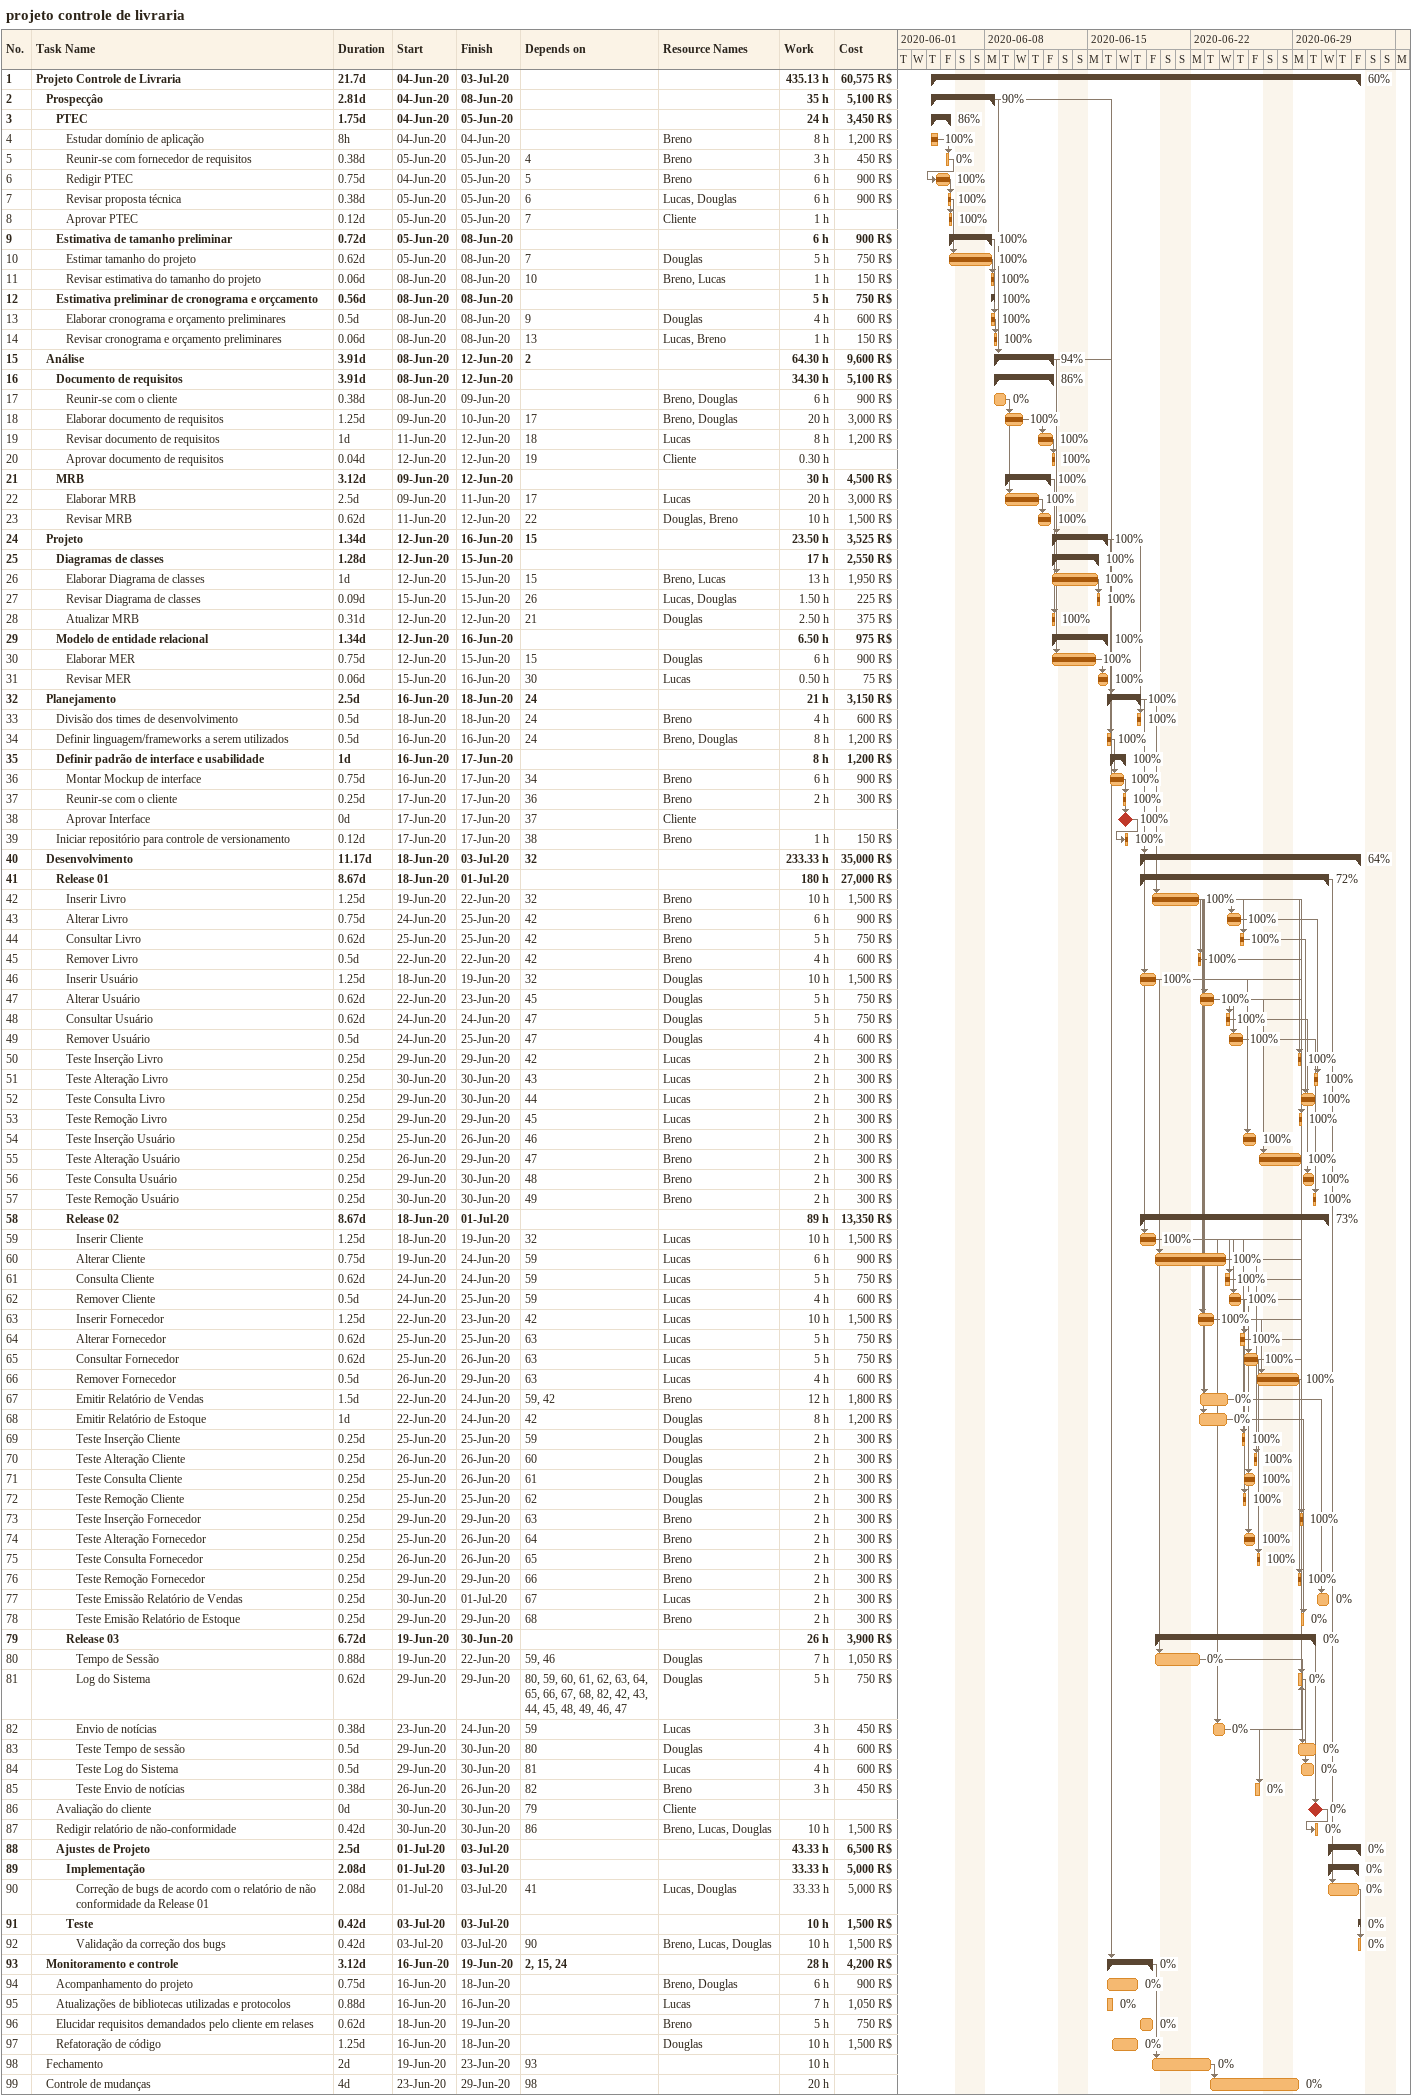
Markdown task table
projeto controle de livraria

| ID | Level | Task | Duration | Start | Finish | Predecessors | Resources | % complete | Work (h) | Cost (R$) |
|---|---|---|---|---|---|---|---|---|---|---|
| 1 | 1 | **Projeto Controle de Livraria** | 21.7d | 2020-06-04 | 2020-07-03 |  |  | 60 | 435.13 | 60575 |
| 2 | 2 | **Prospecçâo** | 2.81d | 2020-06-04 | 2020-06-08 |  |  | 90 | 35 | 5100 |
| 3 | 3 | **PTEC** | 1.75d | 2020-06-04 | 2020-06-05 |  |  | 86 | 24 | 3450 |
| 4 | 4 | Estudar domínio de aplicação | 8h | 2020-06-04 | 2020-06-04 |  | Breno | 100 | 8 | 1200 |
| 5 | 4 | Reunir-se com fornecedor de requisitos | 0.38d | 2020-06-05 | 2020-06-05 | 4 | Breno | 0 | 3 | 450 |
| 6 | 4 | Redigir PTEC | 0.75d | 2020-06-04 | 2020-06-05 | 5 | Breno | 100 | 6 | 900 |
| 7 | 4 | Revisar proposta técnica | 0.38d | 2020-06-05 | 2020-06-05 | 6 | Lucas, Douglas | 100 | 6 | 900 |
| 8 | 4 | Aprovar PTEC | 0.12d | 2020-06-05 | 2020-06-05 | 7 | Cliente | 100 | 1 |  |
| 9 | 3 | **Estimativa de tamanho preliminar** | 0.72d | 2020-06-05 | 2020-06-08 |  |  | 100 | 6 | 900 |
| 10 | 4 | Estimar tamanho do projeto | 0.62d | 2020-06-05 | 2020-06-08 | 7 | Douglas | 100 | 5 | 750 |
| 11 | 4 | Revisar estimativa do tamanho do projeto | 0.06d | 2020-06-08 | 2020-06-08 | 10 | Breno, Lucas | 100 | 1 | 150 |
| 12 | 3 | **Estimativa preliminar de cronograma e orçcamento** | 0.56d | 2020-06-08 | 2020-06-08 |  |  | 100 | 5 | 750 |
| 13 | 4 | Elaborar cronograma e orçamento preliminares | 0.5d | 2020-06-08 | 2020-06-08 | 9 | Douglas | 100 | 4 | 600 |
| 14 | 4 | Revisar cronograma e orçamento preliminares | 0.06d | 2020-06-08 | 2020-06-08 | 13 | Lucas, Breno | 100 | 1 | 150 |
| 15 | 2 | **Análise** | 3.91d | 2020-06-08 | 2020-06-12 | 2 |  | 94 | 64.30 | 9600 |
| 16 | 3 | **Documento de requisitos** | 3.91d | 2020-06-08 | 2020-06-12 |  |  | 86 | 34.30 | 5100 |
| 17 | 4 | Reunir-se com o cliente | 0.38d | 2020-06-08 | 2020-06-09 |  | Breno, Douglas | 0 | 6 | 900 |
| 18 | 4 | Elaborar documento de requisitos | 1.25d | 2020-06-09 | 2020-06-10 | 17 | Breno, Douglas | 100 | 20 | 3000 |
| 19 | 4 | Revisar documento de requisitos | 1d | 2020-06-11 | 2020-06-12 | 18 | Lucas | 100 | 8 | 1200 |
| 20 | 4 | Aprovar documento de requisitos | 0.04d | 2020-06-12 | 2020-06-12 | 19 | Cliente | 100 | 0.30 |  |
| 21 | 3 | **MRB** | 3.12d | 2020-06-09 | 2020-06-12 |  |  | 100 | 30 | 4500 |
| 22 | 4 | Elaborar MRB | 2.5d | 2020-06-09 | 2020-06-11 | 17 | Lucas | 100 | 20 | 3000 |
| 23 | 4 | Revisar MRB | 0.62d | 2020-06-11 | 2020-06-12 | 22 | Douglas, Breno | 100 | 10 | 1500 |
| 24 | 2 | **Projeto** | 1.34d | 2020-06-12 | 2020-06-16 | 15 |  | 100 | 23.50 | 3525 |
| 25 | 3 | **Diagramas de classes** | 1.28d | 2020-06-12 | 2020-06-15 |  |  | 100 | 17 | 2550 |
| 26 | 4 | Elaborar Diagrama de classes | 1d | 2020-06-12 | 2020-06-15 | 15 | Breno, Lucas | 100 | 13 | 1950 |
| 27 | 4 | Revisar Diagrama de classes | 0.09d | 2020-06-15 | 2020-06-15 | 26 | Lucas, Douglas | 100 | 1.50 | 225 |
| 28 | 4 | Atualizar MRB | 0.31d | 2020-06-12 | 2020-06-12 | 21 | Douglas | 100 | 2.50 | 375 |
| 29 | 3 | **Modelo de entidade relacional** | 1.34d | 2020-06-12 | 2020-06-16 |  |  | 100 | 6.50 | 975 |
| 30 | 4 | Elaborar MER | 0.75d | 2020-06-12 | 2020-06-15 | 15 | Douglas | 100 | 6 | 900 |
| 31 | 4 | Revisar MER | 0.06d | 2020-06-15 | 2020-06-16 | 30 | Lucas | 100 | 0.50 | 75 |
| 32 | 2 | **Planejamento** | 2.5d | 2020-06-16 | 2020-06-18 | 24 |  | 100 | 21 | 3150 |
| 33 | 3 | Divisão dos times de desenvolvimento | 0.5d | 2020-06-18 | 2020-06-18 | 24 | Breno | 100 | 4 | 600 |
| 34 | 3 | Definir linguagem/frameworks a serem utilizados | 0.5d | 2020-06-16 | 2020-06-16 | 24 | Breno, Douglas | 100 | 8 | 1200 |
| 35 | 3 | **Definir padrão de interface e usabilidade** | 1d | 2020-06-16 | 2020-06-17 |  |  | 100 | 8 | 1200 |
| 36 | 4 | Montar Mockup de interface | 0.75d | 2020-06-16 | 2020-06-17 | 34 | Breno | 100 | 6 | 900 |
| 37 | 4 | Reunir-se com o cliente | 0.25d | 2020-06-17 | 2020-06-17 | 36 | Breno | 100 | 2 | 300 |
| 38 | 4 | Aprovar Interface | 0d | 2020-06-17 | 2020-06-17 | 37 | Cliente | 100 |  |  |
| 39 | 3 | Iniciar repositório para controle de versionamento | 0.12d | 2020-06-17 | 2020-06-17 | 38 | Breno | 100 | 1 | 150 |
| 40 | 2 | **Desenvolvimento** | 11.17d | 2020-06-18 | 2020-07-03 | 32 |  | 64 | 233.33 | 35000 |
| 41 | 3 | **Release 01** | 8.67d | 2020-06-18 | 2020-07-01 |  |  | 72 | 180 | 27000 |
| 42 | 4 | Inserir Livro | 1.25d | 2020-06-19 | 2020-06-22 | 32 | Breno | 100 | 10 | 1500 |
| 43 | 4 | Alterar Livro | 0.75d | 2020-06-24 | 2020-06-25 | 42 | Breno | 100 | 6 | 900 |
| 44 | 4 | Consultar Livro | 0.62d | 2020-06-25 | 2020-06-25 | 42 | Breno | 100 | 5 | 750 |
| 45 | 4 | Remover Livro | 0.5d | 2020-06-22 | 2020-06-22 | 42 | Breno | 100 | 4 | 600 |
| 46 | 4 | Inserir Usuário | 1.25d | 2020-06-18 | 2020-06-19 | 32 | Douglas | 100 | 10 | 1500 |
| 47 | 4 | Alterar Usuário | 0.62d | 2020-06-22 | 2020-06-23 | 45 | Douglas | 100 | 5 | 750 |
| 48 | 4 | Consultar Usuário | 0.62d | 2020-06-24 | 2020-06-24 | 47 | Douglas | 100 | 5 | 750 |
| 49 | 4 | Remover Usuário | 0.5d | 2020-06-24 | 2020-06-25 | 47 | Douglas | 100 | 4 | 600 |
| 50 | 4 | Teste Inserção Livro | 0.25d | 2020-06-29 | 2020-06-29 | 42 | Lucas | 100 | 2 | 300 |
| 51 | 4 | Teste Alteração Livro | 0.25d | 2020-06-30 | 2020-06-30 | 43 | Lucas | 100 | 2 | 300 |
| 52 | 4 | Teste Consulta Livro | 0.25d | 2020-06-29 | 2020-06-30 | 44 | Lucas | 100 | 2 | 300 |
| 53 | 4 | Teste Remoção Livro | 0.25d | 2020-06-29 | 2020-06-29 | 45 | Lucas | 100 | 2 | 300 |
| 54 | 4 | Teste Inserção Usuário | 0.25d | 2020-06-25 | 2020-06-26 | 46 | Breno | 100 | 2 | 300 |
| 55 | 4 | Teste Alteração Usuário | 0.25d | 2020-06-26 | 2020-06-29 | 47 | Breno | 100 | 2 | 300 |
| 56 | 4 | Teste Consulta Usuário | 0.25d | 2020-06-29 | 2020-06-30 | 48 | Breno | 100 | 2 | 300 |
| 57 | 4 | Teste Remoção Usuário | 0.25d | 2020-06-30 | 2020-06-30 | 49 | Breno | 100 | 2 | 300 |
| 58 | 4 | **Release 02** | 8.67d | 2020-06-18 | 2020-07-01 |  |  | 73 | 89 | 13350 |
| 59 | 5 | Inserir Cliente | 1.25d | 2020-06-18 | 2020-06-19 | 32 | Lucas | 100 | 10 | 1500 |
| 60 | 5 | Alterar Cliente | 0.75d | 2020-06-19 | 2020-06-24 | 59 | Lucas | 100 | 6 | 900 |
| 61 | 5 | Consulta Cliente | 0.62d | 2020-06-24 | 2020-06-24 | 59 | Lucas | 100 | 5 | 750 |
| 62 | 5 | Remover Cliente | 0.5d | 2020-06-24 | 2020-06-25 | 59 | Lucas | 100 | 4 | 600 |
| 63 | 5 | Inserir Fornecedor | 1.25d | 2020-06-22 | 2020-06-23 | 42 | Lucas | 100 | 10 | 1500 |
| 64 | 5 | Alterar Fornecedor | 0.62d | 2020-06-25 | 2020-06-25 | 63 | Lucas | 100 | 5 | 750 |
| 65 | 5 | Consultar Fornecedor | 0.62d | 2020-06-25 | 2020-06-26 | 63 | Lucas | 100 | 5 | 750 |
| 66 | 5 | Remover Fornecedor | 0.5d | 2020-06-26 | 2020-06-29 | 63 | Lucas | 100 | 4 | 600 |
| 67 | 5 | Emitir Relatório de Vendas | 1.5d | 2020-06-22 | 2020-06-24 | 59, 42 | Breno | 0 | 12 | 1800 |
| 68 | 5 | Emitir Relatório de Estoque | 1d | 2020-06-22 | 2020-06-24 | 42 | Douglas | 0 | 8 | 1200 |
| 69 | 5 | Teste Inserção Cliente | 0.25d | 2020-06-25 | 2020-06-25 | 59 | Douglas | 100 | 2 | 300 |
| 70 | 5 | Teste Alteração Cliente | 0.25d | 2020-06-26 | 2020-06-26 | 60 | Douglas | 100 | 2 | 300 |
| 71 | 5 | Teste Consulta Cliente | 0.25d | 2020-06-25 | 2020-06-26 | 61 | Douglas | 100 | 2 | 300 |
| 72 | 5 | Teste Remoção Cliente | 0.25d | 2020-06-25 | 2020-06-25 | 62 | Douglas | 100 | 2 | 300 |
| 73 | 5 | Teste Inserção Fornecedor | 0.25d | 2020-06-29 | 2020-06-29 | 63 | Breno | 100 | 2 | 300 |
| 74 | 5 | Teste Alteração Fornecedor | 0.25d | 2020-06-25 | 2020-06-26 | 64 | Breno | 100 | 2 | 300 |
| 75 | 5 | Teste Consulta Fornecedor | 0.25d | 2020-06-26 | 2020-06-26 | 65 | Breno | 100 | 2 | 300 |
| 76 | 5 | Teste Remoção Fornecedor | 0.25d | 2020-06-29 | 2020-06-29 | 66 | Breno | 100 | 2 | 300 |
| 77 | 5 | Teste Emissão Relatório de Vendas | 0.25d | 2020-06-30 | 2020-07-01 | 67 | Lucas | 0 | 2 | 300 |
| 78 | 5 | Teste Emisão Relatório de Estoque | 0.25d | 2020-06-29 | 2020-06-29 | 68 | Breno | 0 | 2 | 300 |
| 79 | 4 | **Release 03** | 6.72d | 2020-06-19 | 2020-06-30 |  |  | 0 | 26 | 3900 |
| 80 | 5 | Tempo de Sessão | 0.88d | 2020-06-19 | 2020-06-22 | 59, 46 | Douglas | 0 | 7 | 1050 |
| 81 | 5 | Log do Sistema | 0.62d | 2020-06-29 | 2020-06-29 | 80, 59, 60, 61, 62, 63, 64, 65, 66, 67, 68, 82, 42, 43, 44, 45, 48, 49, 46, 47 | Douglas | 0 | 5 | 750 |
| 82 | 5 | Envio de notícias | 0.38d | 2020-06-23 | 2020-06-24 | 59 | Lucas | 0 | 3 | 450 |
| 83 | 5 | Teste Tempo de sessão | 0.5d | 2020-06-29 | 2020-06-30 | 80 | Douglas | 0 | 4 | 600 |
| 84 | 5 | Teste Log do Sistema | 0.5d | 2020-06-29 | 2020-06-30 | 81 | Lucas | 0 | 4 | 600 |
| 85 | 5 | Teste Envio de notícias | 0.38d | 2020-06-26 | 2020-06-26 | 82 | Breno | 0 | 3 | 450 |
| 86 | 3 | Avaliação do cliente | 0d | 2020-06-30 | 2020-06-30 | 79 | Cliente | 0 |  |  |
| 87 | 3 | Redigir relatório de não-conformidade | 0.42d | 2020-06-30 | 2020-06-30 | 86 | Breno, Lucas, Douglas | 0 | 10 | 1500 |
| 88 | 3 | **Ajustes de Projeto** | 2.5d | 2020-07-01 | 2020-07-03 |  |  | 0 | 43.33 | 6500 |
| 89 | 4 | **Implementação** | 2.08d | 2020-07-01 | 2020-07-03 |  |  | 0 | 33.33 | 5000 |
| 90 | 5 | Correção de bugs de acordo com o relatório de não conformidade da Release 01 | 2.08d | 2020-07-01 | 2020-07-03 | 41 | Lucas, Douglas | 0 | 33.33 | 5000 |
| 91 | 4 | **Teste** | 0.42d | 2020-07-03 | 2020-07-03 |  |  | 0 | 10 | 1500 |
| 92 | 5 | Validação da correção dos bugs | 0.42d | 2020-07-03 | 2020-07-03 | 90 | Breno, Lucas, Douglas | 0 | 10 | 1500 |
| 93 | 2 | **Monitoramento e controle** | 3.12d | 2020-06-16 | 2020-06-19 | 2, 15, 24 |  | 0 | 28 | 4200 |
| 94 | 3 | Acompanhamento do projeto | 0.75d | 2020-06-16 | 2020-06-18 |  | Breno, Douglas | 0 | 6 | 900 |
| 95 | 3 | Atualizações de bibliotecas utilizadas e protocolos | 0.88d | 2020-06-16 | 2020-06-16 |  | Lucas | 0 | 7 | 1050 |
| 96 | 3 | Elucidar requisitos demandados pelo cliente em relases | 0.62d | 2020-06-18 | 2020-06-19 |  | Breno | 0 | 5 | 750 |
| 97 | 3 | Refatoração de código | 1.25d | 2020-06-16 | 2020-06-18 |  | Douglas | 0 | 10 | 1500 |
| 98 | 2 | Fechamento | 2d | 2020-06-19 | 2020-06-23 | 93 |  | 0 | 10 |  |
| 99 | 2 | Controle de mudanças | 4d | 2020-06-23 | 2020-06-29 | 98 |  | 0 | 20 |  |
